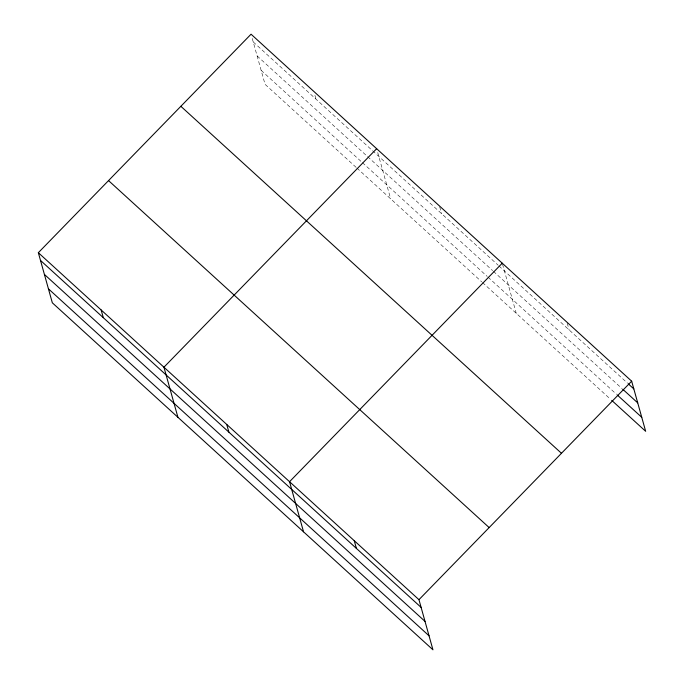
<?xml version="1.0" encoding="UTF-8"?>
<svg xmlns="http://www.w3.org/2000/svg" width="684" height="684" viewBox="0 0 684 684"><rect width="100%" height="100%" fill="white"/><g stroke="black" fill="none" stroke-linecap="round" stroke-linejoin="round"><path stroke-width="0.51" stroke-dasharray="3.42 2.56" d="M253.208 41.921L498.132 265.204M498.918 265.922L627.51 383.151M257.116 55.917L492.617 270.608M493.403 271.326L621.944 388.503M261.134 70.332L361.622 161.928M362.409 162.647L487.222 276.439M488.008 277.148L616.506 394.292M356.108 167.332L265.041 84.32L252.131 38.065M356.894 168.05L481.707 281.834M482.494 282.552L610.154 398.926M567.233 323.156L569.114 329.919M502.526 264.169L516.249 313.323M439.726 206.919L441.608 213.682M377.73 152.566L390.649 198.822M314.931 95.315L316.008 99.171"/><path stroke-width="1.03" d="M38.338 252.704L418.959 599.68L432.946 649.8L52.335 302.815L38.338 252.704L251.054 34.2L631.665 381.185L645.662 431.296L611.727 400.371M376.653 148.702L163.946 367.205L177.934 417.326M502.253 263.203L289.546 481.707L303.542 531.827M418.959 599.68L631.665 381.185M628.297 383.869L633.82 388.905M622.739 389.23L637.727 402.893M617.293 395.01L641.754 417.308M180.858 106.302L561.47 453.287M108.534 180.593L489.154 527.578M40.493 260.424L421.113 607.401M44.4 274.412L425.021 621.397M48.427 288.828L429.048 635.812M354.252 540.693L356.407 548.414M226.746 424.456L228.901 432.177M101.138 309.955L103.301 317.675"/></g></svg>
